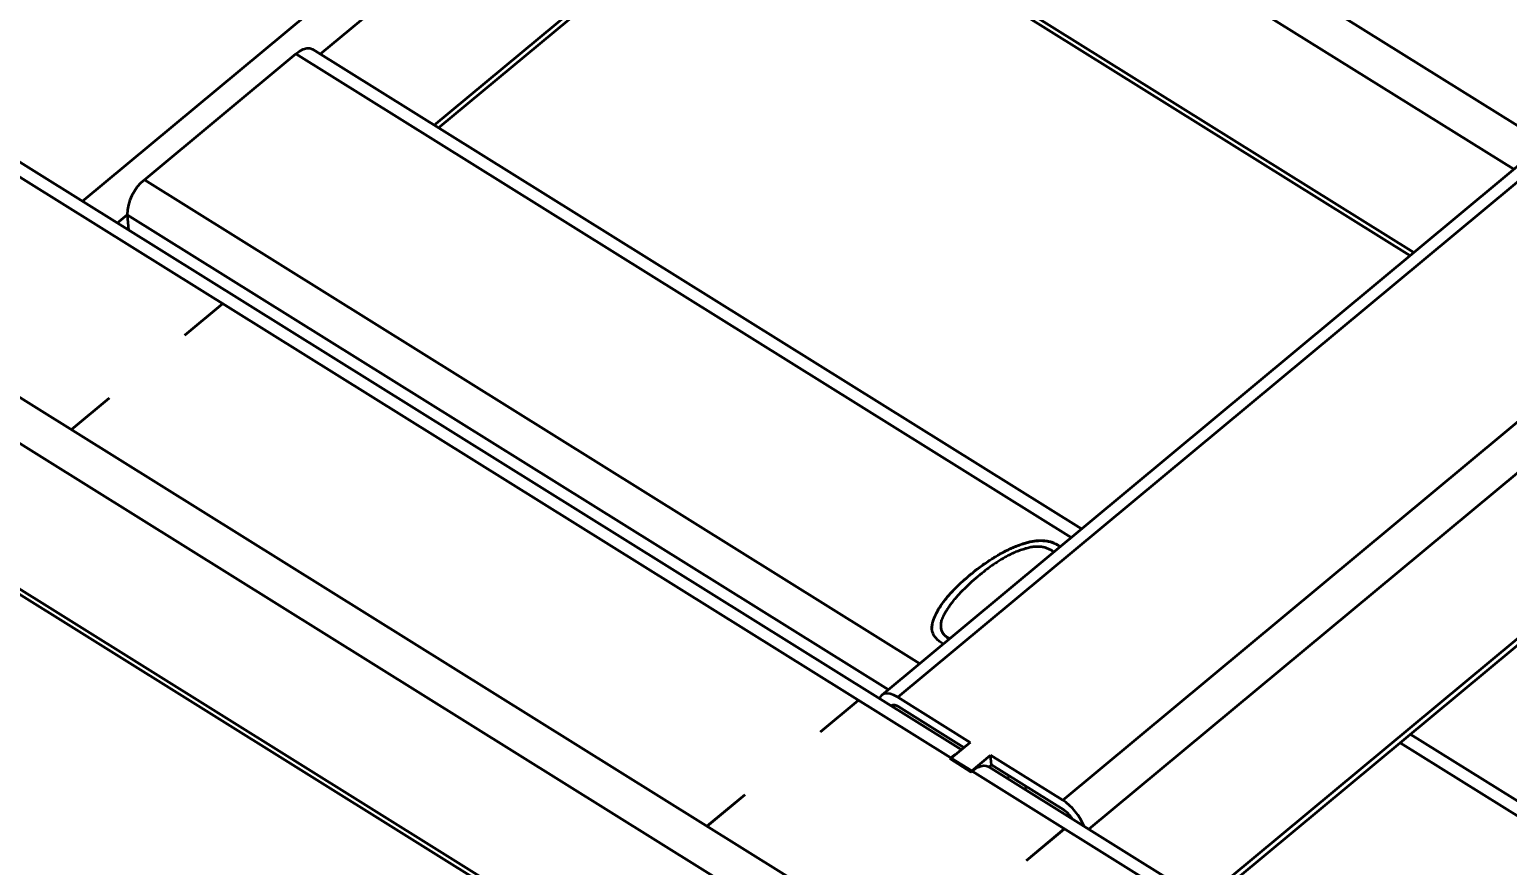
# Model space of a CAD drawing. Header units: millimetres. Extents: x 0 to 14850, y 0 to 10716.
# Drawn here: x 3676 to 5433, y 5630 to 6624 of the extents above; entities that cross this region are included whole.
import ezdxf

# ---------------------------------------------------------------- set-up
doc = ezdxf.new("R2010")
doc.units = ezdxf.units.MM
doc.header["$LTSCALE"] = 50
doc.layers.add('迈迪拼图', color=7, linetype='Continuous', lineweight=0)
doc.styles.add('SLDTEXTSTYLE4', font='SIMSUN.TTC')
doc.dimstyles.new('SLDDIMSTYLE0', dxfattribs={"dimtxt": 175, "dimasz": 175, "dimexe": 0, "dimexo": 0.0625, "dimgap": 43.75, "dimtad": 2, "dimlfac": 0.3, "dimrnd": 1e-09, "dimzin": 12, "dimdsep": 46, "dimtxsty": 'SLDTEXTSTYLE4', "dimsah": 1, "dimcen": 0.09, "dimadec": 0, "dimazin": 3, "dimtfac": 1, "dimtdec": 3, "dimtofl": 0, "dimtmove": 0, "dimatfit": 3, "dimfxl": 0, "dimfrac": 2, "dimtolj": 1, "dimtzin": 12, "dimarcsym": 0})

# ---------------------------------------------------------------- blocks, each defined once
blk = doc.blocks.new('_D')
at = {"layer": '迈迪拼图'}
for p, q in [((2446.4, 6897.1), (1201.3, 5860.7)), ((1235, 5888.8), (7482.3, 1989.1)), ((8693.7, 2997.4), (7448.5, 1961))]:
    blk.add_line(p, q, dxfattribs=at)
for points in [[(1235, 5888.8), (1349.4, 5785.7), (1377.9, 5831.4)], [(7482.3, 1989.1), (7367.9, 2092.3), (7339.4, 2046.6)]]:
    blk.add_solid(points, dxfattribs=at)
at = {"layer": '迈迪拼图', "insert": (4293.7, 4219.6), "char_height": 175, "attachment_point": 1, "rotation": 328.0268, "style": 'SLDTEXTSTYLE4'}
blk.add_mtext('2550', dxfattribs=at)

msp = doc.modelspace()

# ---------------------------------------------------------------- linework, layer by layer
at = {"color": 7, "linetype": 'Continuous', "lineweight": 35}
for p, q in [((3709.997, 7591.92), (5465.849, 6495.881)), ((3710.811, 7357.185), (5316.683, 6354.767)), ((4770.876, 5757.589), (2905.268, 6922.139)), ((4783.474, 5767.361), (2924.971, 6927.476)), ((4162.341, 6506.526), (4552.863, 6831.559)), ((2725.189, 6772.258), (8482.48, 3178.44)), ((8462.022, 3136.765), (2704.731, 6730.583)), ((3812.58, 6444.929), (3992.659, 6594.81)), ((4926.161, 6029.734), (4012.361, 6600.146)), ((2721.144, 6547.065), (4586.752, 5382.515)), ((2726.003, 6537.523), (4587.858, 5375.316)), ((5549.41, 6548.467), (4688.856, 5832.224)), ((5568.682, 6545.787), (4708.129, 5829.543)), ((4904.122, 5707.2), (5764.675, 6423.444)), ((3792.121, 6403.254), (3793.739, 6385.173)), ((3905.452, 6297.476), (3860.646, 6260.184)), ((3860.671, 6260.169), (3905.477, 6297.461)), ((3905.477, 6297.461), (3905.452, 6297.476)), ((3905.455, 6297.443), (3905.452, 6297.476)), ((3860.646, 6260.184), (3860.671, 6260.169)), ((3770.629, 6185.262), (3725.823, 6147.97)), ((3725.848, 6147.955), (3770.654, 6185.247)), ((3770.654, 6185.247), (3770.629, 6185.262)), ((3770.632, 6185.229), (3770.629, 6185.262)), ((3725.823, 6147.97), (3725.848, 6147.955)), ((5075.793, 5584.889), (5708.556, 6111.541)), ((4897.705, 6011.092), (4900.652, 6008.503)), ((4897.726, 6010.863), (4897.705, 6011.092)), ((4897.726, 6010.863), (4900.529, 6008.4)), ((4815.288, 5991.11), (4815.268, 5991.34)), ((4893.105, 6002.221), (4891.892, 6003.462)), ((4766.034, 5901.502), (4769.67, 5899.485)), ((4766.054, 5901.272), (4766.034, 5901.502)), ((4766.054, 5901.272), (4769.513, 5899.354)), ((4660.882, 5825.921), (4616.076, 5788.629)), ((4616.101, 5788.614), (4660.907, 5825.906)), ((4660.907, 5825.906), (4660.882, 5825.921)), ((4660.885, 5825.888), (4660.882, 5825.921)), ((4793.876, 5776.018), (4708.129, 5829.543)), ((4709.155, 5818.073), (4786.44, 5769.83)), ((4616.076, 5788.629), (4616.101, 5788.614)), ((5530.969, 5652.2), (5317.081, 5785.714)), ((4793.876, 5776.018), (4771.366, 5757.283)), ((4770.876, 5757.589), (4769.75, 5756.652)), ((4769.75, 5756.652), (4795.229, 5740.748)), ((4771.366, 5757.283), (4795.865, 5741.99)), ((4771.521, 5755.547), (4771.366, 5757.283)), ((4795.865, 5741.99), (4818.375, 5760.725)), ((6784.071, 4518.547), (4816.057, 5747.021)), ((4816.434, 5746.786), (4819.401, 5749.256)), ((4904.122, 5707.2), (4818.375, 5760.725)), ((4819.401, 5749.256), (4818.375, 5760.725)), ((4819.401, 5749.256), (4905.147, 5695.731)), ((4795.229, 5740.748), (4796.355, 5741.684)), ((4795.924, 5741.326), (4795.865, 5741.99)), ((6771.473, 4508.775), (4796.355, 5741.684)), ((4526.059, 5713.707), (4481.253, 5676.415)), ((4481.278, 5676.4), (4526.084, 5713.692)), ((4526.084, 5713.692), (4526.059, 5713.707)), ((4526.062, 5713.674), (4526.059, 5713.707)), ((4481.253, 5676.415), (4481.278, 5676.4)), ((4905.873, 5672.993), (4861.068, 5635.701)), ((4861.092, 5635.685), (4905.898, 5672.978)), ((4905.898, 5672.978), (4905.873, 5672.993)), ((4905.876, 5672.96), (4905.873, 5672.993)), ((4861.068, 5635.701), (4861.092, 5635.685))]:
    msp.add_line(p, q, dxfattribs=at)
at = {"color": 8, "linetype": 'Continuous', "lineweight": 35}
for p, q in [((5440.114, 6457.5), (3689.539, 7550.245)), ((3705.952, 7366.726), (5321.151, 6358.486)), ((3738.98, 6419.355), (4370.789, 6945.213)), ((4412.21, 6919.357), (4021.689, 6594.324)), ((4157.065, 6509.819), (4547.587, 6834.852)), ((4914.053, 6019.656), (3992.659, 6594.81)), ((3812.58, 6444.929), (4733.974, 5869.775)), ((3792.121, 6403.254), (3780.401, 6393.499)), ((4696.594, 5838.664), (3792.121, 6403.254)), ((5690.381, 6301.278), (4935.141, 5672.687)), ((5070.517, 5588.182), (5706.795, 6117.76)), ((4704.885, 5820.037), (4702.399, 5817.969)), ((5532.64, 5633.522), (5304.973, 5775.636)), ((4837.776, 5733.464), (4840.742, 5735.933)), ((4861.453, 5723.005), (4858.486, 5720.536))]:
    msp.add_line(p, q, dxfattribs=at)
at = {"color": 7, "linetype": 'Continuous', "lineweight": 35, "flags": 128}
for points in [[(3992.659, 6594.81), (3997.09, 6598.024), (4001.429, 6600.233), (4005.51, 6601.352), (4009.177, 6601.338), (4012.287, 6600.192), (4012.361, 6600.146)], [(4708.129, 5829.543), (4703.389, 5832.086), (4698.91, 5833.649), (4694.864, 5834.173), (4691.406, 5833.638), (4688.67, 5832.064), (4686.761, 5829.511), (4686.197, 5828.083)], [(4776.313, 5761.401), (4774.449, 5760.255), (4770.876, 5757.589)], [(4796.355, 5741.684), (4799.928, 5744.35), (4803.463, 5746.376), (4806.872, 5747.712), (4810.069, 5748.323), (4812.975, 5748.195), (4815.517, 5747.331), (4816.057, 5747.021)]]:
    msp.add_lwpolyline(points, dxfattribs=at)
at = {"color": 7, "linetype": 'Continuous', "lineweight": 35}
for centre, radius, start, end in [((3847.759, 6401.8), 55.657, 129.203712, 178.503406), ((4703.201, 5811.123), 9.151, 49.418552, 111.999767), ((4869.804, 5654.058), 63.26, 20.844158, 57.146977), ((4887.331, 5668.517), 32.527, 30.533736, 56.787685)]:
    msp.add_arc(centre, radius, start, end, dxfattribs=at)
for points, knots in [([(4891.892, 6003.462), (4890.765, 6004.164), (4888.577, 6005.528), (4884.848, 6007.078), (4880.892, 6008.095), (4876.704, 6008.693), (4872.191, 6008.72), (4867.345, 6008.203), (4862.165, 6007.084), (4856.729, 6005.499), (4851.201, 6003.511), (4845.719, 6001.304), (4840.487, 5998.792), (4833.863, 5995.225), (4826.146, 5990.609), (4817.823, 5984.74), (4810.073, 5978.88), (4805.199, 5974.87), (4802.769, 5972.871)], [0, 0, 0, 0, 0.04295326, 0.0833737, 0.12325754, 0.16289483, 0.20439474, 0.24981156, 0.29920065, 0.35380566, 0.41125391, 0.46874835, 0.52579884, 0.58290836, 0.69435175, 0.79876645, 0.89966587, 1, 1, 1, 1]), ([(4815.268, 5991.34), (4818.282, 5993.297), (4824.496, 5997.333), (4832.832, 6002.002), (4839.907, 6005.598), (4845.41, 6008.13), (4851.09, 6010.357), (4856.782, 6012.342), (4862.295, 6014.022), (4867.515, 6015.22), (4872.331, 6015.911), (4876.716, 6016.137), (4880.61, 6015.995), (4884.023, 6015.76), (4886.921, 6015.297), (4890.133, 6014.509), (4893.725, 6013.113), (4896.352, 6011.779), (4897.705, 6011.092)], [0, 0, 0, 0, 0.1268755, 0.26150967, 0.33022947, 0.39832941, 0.46635617, 0.53369075, 0.59775723, 0.65546735, 0.70742019, 0.75440679, 0.79664377, 0.83377544, 0.86579922, 0.89355325, 0.94516293, 1, 1, 1, 1]), ([(4815.288, 5991.11), (4818.303, 5993.068), (4824.517, 5997.103), (4832.852, 6001.772), (4839.928, 6005.369), (4845.43, 6007.9), (4851.111, 6010.128), (4856.803, 6012.113), (4862.316, 6013.792), (4867.535, 6014.991), (4872.352, 6015.682), (4876.737, 6015.907), (4880.63, 6015.765), (4884.044, 6015.531), (4886.942, 6015.068), (4890.154, 6014.279), (4893.745, 6012.883), (4896.372, 6011.55), (4897.726, 6010.863)], [0, 0, 0, 0, 0.1268755, 0.26150967, 0.33022947, 0.39832941, 0.46635617, 0.53369075, 0.59775723, 0.65546735, 0.70742019, 0.75440679, 0.79664377, 0.83377544, 0.86579922, 0.89355325, 0.94516293, 1, 1, 1, 1]), ([(4762.399, 5892.892), (4760.751, 5893.818), (4757.467, 5895.664), (4753.695, 5899.249), (4750.852, 5903.147), (4749.302, 5906.642), (4748.675, 5909.59), (4748.506, 5912), (4748.672, 5914.605), (4749.178, 5917.412), (4750.005, 5920.424), (4751.175, 5923.68), (4752.661, 5927.182), (4754.566, 5930.909), (4756.702, 5934.826), (4759.332, 5938.86), (4762.274, 5943.011), (4766.628, 5948.565), (4772.23, 5955.169), (4779.515, 5962.504), (4787.206, 5969.577), (4795.609, 5976.77), (4804.918, 5984.192), (4811.766, 5988.921), (4815.268, 5991.34)], [0, 0, 0, 0, 0.0403002, 0.08035589, 0.1194723, 0.15735705, 0.17675854, 0.19754225, 0.22012137, 0.24424942, 0.27049177, 0.29895608, 0.33040396, 0.36410791, 0.40024635, 0.43762732, 0.47738624, 0.51863216, 0.59947935, 0.67349709, 0.74692892, 0.82693022, 0.91150208, 1, 1, 1, 1]), ([(4748.635, 5910.631), (4748.763, 5913.015), (4749.065, 5918.619), (4752.681, 5927.237), (4757.617, 5936.369), (4766.07, 5948.018), (4778.576, 5961.802), (4795.861, 5977.18), (4808.813, 5986.467), (4815.288, 5991.11)], [0, 0, 0, 0, 0.075980508, 0.178606464, 0.281282596, 0.383973743, 0.589268346, 0.794650366, 1, 1, 1, 1]), ([(4802.769, 5972.871), (4799.624, 5970.176), (4793.11, 5964.593), (4785.602, 5957.168), (4779.739, 5951.03), (4775.739, 5946.521), (4772.187, 5942.185), (4769.175, 5938.021), (4766.609, 5934.1), (4764.308, 5930.545), (4762.554, 5927.296), (4761.138, 5924.374), (4760.144, 5921.687), (4759.326, 5919.197), (4759.023, 5916.842), (4758.909, 5913.989), (4759.3, 5910.736), (4760.598, 5907.212), (4762.773, 5904.066), (4764.926, 5902.372), (4766.034, 5901.502)], [0, 0, 0, 0, 0.12772602, 0.26455709, 0.33323675, 0.39828192, 0.45892292, 0.51622175, 0.56913463, 0.61693323, 0.65912117, 0.6964719, 0.73007193, 0.76120722, 0.79039145, 0.81747753, 0.86728566, 0.91198502, 0.95473253, 1, 1, 1, 1]), ([(4759.088, 5913.431), (4759.078, 5913.32), (4758.856, 5910.974), (4760.425, 5906.359), (4764.179, 5902.967), (4766.054, 5901.272)], [0, 0, 0, 0, 0.024291659, 0.51262625, 1, 1, 1, 1])]:
    msp.add_open_spline(points, degree=3, knots=knots, dxfattribs=at)

# ---------------------------------------------------------------- dimensions: what is measured, and where the dimension line sits
at = {"layer": '迈迪拼图'}
dim = msp.add_linear_dim(base=(7482.296, 1989.144), p1=(2480.198, 6925.187), p2=(8727.471, 3025.511), angle=328.02675, dimstyle='SLDDIMSTYLE0', dxfattribs=at)
dim.commit()
dim.dimension.update_dxf_attribs({"geometry": '_D', "text_midpoint": (4358.659, 3938.982), "dimtype": 160})

doc.saveas('drawing.dxf')
